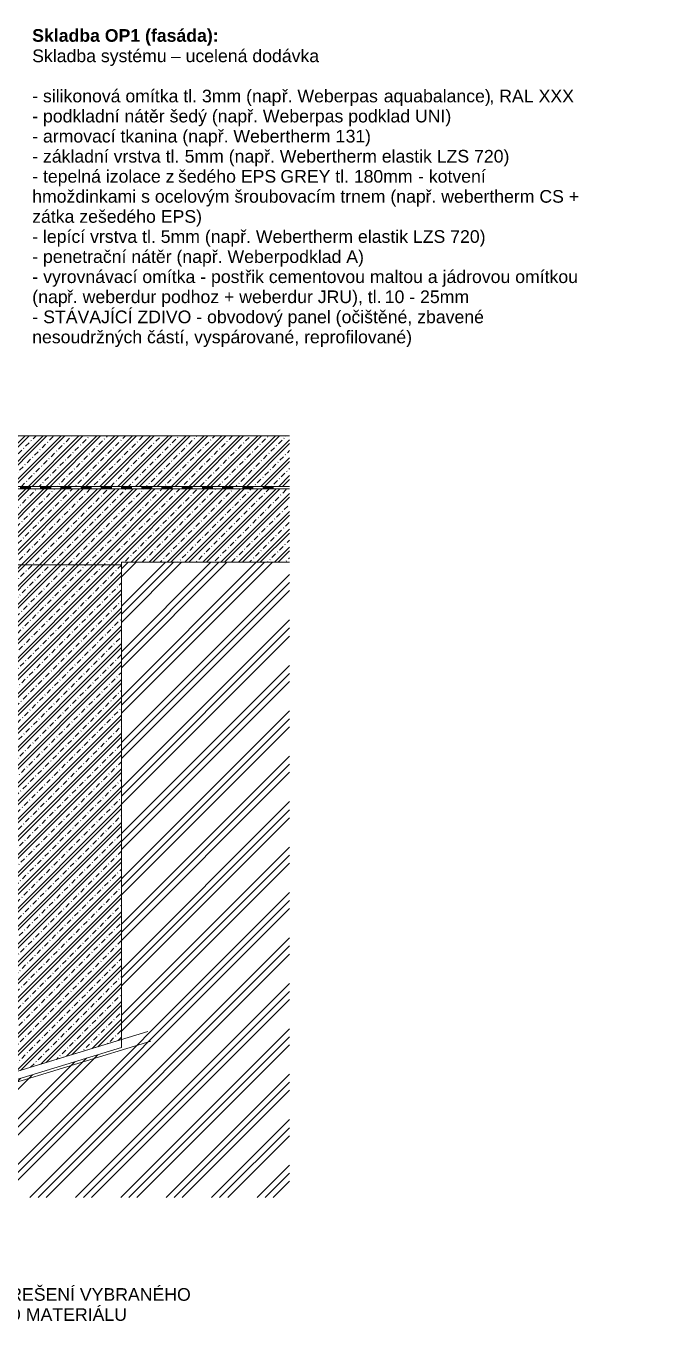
# Model space of a CAD drawing. Header units: millimetres. Extents: x 3130 to 6445, y 930 to 3528.
# Drawn here: x 5197 to 6445, y 930 to 3496 of the extents above; entities that cross this region are included whole.
import ezdxf

# ---------------------------------------------------------------- set-up
doc = ezdxf.new("R2010")
doc.units = ezdxf.units.MM
for name, color, linetype, lineweight in [('A-DETL-GENF', 92, 'Continuous', 18), ('A-DETL-THIN', 151, 'Continuous', 18), ('G-ANNO-TEXT', 231, 'Continuous', 9)]:
    doc.layers.add(name, color=color, linetype=linetype, lineweight=lineweight)
doc.styles.add('Arial', font='arial.ttf', dxfattribs={"height": 25})
doc.styles.add('Arial_B', font='arialbd.ttf', dxfattribs={"height": 25})
pattern_1 = [(45, (0, 0), (-17.67767, 17.67767), []), (45, (7.5, 0), (-17.67767, 17.67767), []), (45, (21.4, 0), (-17.67767, 17.67767), [10, -5, 1, -5])]

# ---------------------------------------------------------------- blocks, each defined once
blk = doc.blocks.new('BP_HYDROIZOLACE NOVÁ - Hydroizolace 1_2-1193752-Sokl - okapový chodník')
at = {"layer": 'A-DETL-GENF'}
for points in [[(0, 5), (0, 0), (20, 0), (20, 5)], [(40, 5), (40, 0), (60, 0), (60, 5)], [(80, 5), (80, 0), (100, 0), (100, 5)], [(120, 5), (120, 0), (140, 0), (140, 5)], [(160, 5), (160, 0), (180, 0), (180, 5)], [(200, 5), (200, 0), (220, 0), (220, 5)], [(240, 5), (240, 0), (260, 0), (260, 5)], [(280, 5), (280, 0), (300, 0), (300, 5)], [(320, 5), (320, 0), (340, 0), (340, 5)], [(360, 5), (360, 0), (380, 0), (380, 5)], [(400, 5), (400, 0), (420, 0), (420, 5)], [(440, 5), (440, 0), (460, 0), (460, 5)], [(480, 5), (480, 0), (500, 0), (500, 5)], [(520, 5), (520, 0), (540, 0), (540, 5)], [(560, 5), (560, 0), (580, 0), (580, 5)], [(600, 5), (600, 0), (620, 0), (620, 5)], [(640, 5), (640, 0), (660, 0), (660, 5)], [(680, 5), (680, 0), (700, 0), (700, 5)], [(720, 5), (720, 0), (740, 0), (740, 5)], [(760, 5), (760, 0), (780, 0), (780, 5)], [(800, 5), (800, 0), (820, 0), (820, 5)], [(840, 5), (840, 0), (860, 0), (860, 5)], [(880, 5), (880, 0), (900, 0), (900, 5)]]:
    blk.add_hatch(color=256, dxfattribs=at).paths.add_polyline_path(points)
for p, q in [((20, 5), (0, 5)), ((0, 5), (0, 0)), ((0, 0), (20, 0)), ((20, 5), (40, 5)), ((20, 0), (20, 5)), ((20, 0), (40, 0)), ((60, 5), (40, 5)), ((40, 5), (40, 0)), ((60, 5), (80, 5)), ((60, 0), (60, 5)), ((60, 0), (80, 0)), ((100, 5), (80, 5)), ((80, 5), (80, 0)), ((80, 0), (100, 0)), ((100, 5), (120, 5)), ((100, 0), (100, 5)), ((100, 0), (120, 0)), ((140, 5), (120, 5)), ((120, 5), (120, 0)), ((120, 0), (140, 0)), ((140, 5), (160, 5)), ((140, 0), (140, 5)), ((140, 0), (160, 0)), ((180, 5), (160, 5)), ((160, 5), (160, 0)), ((160, 0), (180, 0)), ((180, 5), (200, 5)), ((180, 0), (180, 5)), ((180, 0), (200, 0)), ((220, 5), (200, 5)), ((200, 5), (200, 0)), ((200, 0), (220, 0)), ((220, 5), (240, 5)), ((220, 0), (220, 5)), ((220, 0), (240, 0)), ((260, 5), (240, 5)), ((240, 5), (240, 0)), ((240, 0), (260, 0)), ((260, 5), (280, 5)), ((260, 0), (260, 5)), ((260, 0), (280, 0)), ((300, 5), (280, 5)), ((280, 5), (280, 0)), ((280, 0), (300, 0)), ((300, 5), (320, 5)), ((300, 0), (300, 5)), ((300, 0), (320, 0)), ((340, 5), (320, 5)), ((320, 5), (320, 0)), ((320, 0), (340, 0)), ((340, 5), (360, 5)), ((340, 0), (340, 5)), ((340, 0), (360, 0)), ((380, 5), (360, 5)), ((360, 5), (360, 0)), ((360, 0), (380, 0)), ((380, 5), (400, 5)), ((380, 0), (380, 5)), ((380, 0), (400, 0)), ((420, 5), (400, 5)), ((400, 5), (400, 0)), ((400, 0), (420, 0)), ((420, 5), (440, 5)), ((420, 0), (420, 5)), ((420, 0), (440, 0)), ((460, 5), (440, 5)), ((440, 5), (440, 0)), ((440, 0), (460, 0)), ((460, 5), (480, 5)), ((460, 0), (460, 5)), ((460, 0), (480, 0)), ((500, 5), (480, 5)), ((480, 5), (480, 0)), ((480, 0), (500, 0)), ((500, 5), (520, 5)), ((500, 0), (500, 5)), ((500, 0), (520, 0)), ((540, 5), (520, 5)), ((520, 5), (520, 0)), ((520, 0), (540, 0)), ((540, 5), (560, 5)), ((540, 0), (540, 5)), ((540, 0), (560, 0)), ((580, 5), (560, 5)), ((560, 5), (560, 0)), ((560, 0), (580, 0)), ((580, 5), (600, 5)), ((580, 0), (580, 5)), ((580, 0), (600, 0)), ((620, 5), (600, 5)), ((600, 5), (600, 0)), ((600, 0), (620, 0)), ((620, 5), (640, 5)), ((620, 0), (620, 5)), ((620, 0), (640, 0)), ((660, 5), (640, 5)), ((640, 5), (640, 0)), ((640, 0), (660, 0)), ((660, 5), (680, 5)), ((660, 0), (660, 5)), ((660, 0), (680, 0)), ((700, 5), (680, 5)), ((680, 5), (680, 0)), ((680, 0), (700, 0)), ((700, 5), (720, 5)), ((700, 0), (700, 5)), ((700, 0), (720, 0)), ((740, 5), (720, 5)), ((720, 5), (720, 0)), ((720, 0), (740, 0)), ((740, 5), (760, 5)), ((740, 0), (740, 5)), ((740, 0), (760, 0)), ((780, 5), (760, 5)), ((760, 5), (760, 0)), ((760, 0), (780, 0)), ((780, 5), (800, 5)), ((780, 0), (780, 5)), ((780, 0), (800, 0)), ((820, 5), (800, 5)), ((800, 5), (800, 0)), ((800, 0), (820, 0)), ((820, 5), (840, 5)), ((820, 0), (820, 5)), ((820, 0), (840, 0)), ((860, 5), (840, 5)), ((840, 5), (840, 0)), ((840, 0), (860, 0)), ((860, 5), (880, 5)), ((860, 0), (860, 5)), ((860, 0), (880, 0)), ((900, 5), (880, 5)), ((880, 5), (880, 0)), ((880, 0), (900, 0)), ((900, 5), (932.2, 5)), ((900, 0), (900, 5)), ((900, 0), (932.2, 0)), ((40, 0), (60, 0))]:
    blk.add_line(p, q, dxfattribs=at)

msp = doc.modelspace()

# ---------------------------------------------------------------- hatches: boundary and pattern name
at = {"layer": 'A-DETL-GENF'}
h = msp.add_hatch(dxfattribs=at)
h.set_pattern_fill('FP_1', style=0, pattern_type=2)
h.set_pattern_definition(pattern_1)
h.paths.add_polyline_path([(5526.3, 2585.9), (5718.5, 2585.9), (5718.5, 2685.9), (4986.3, 2685.9), (4986.3, 2585.9), (5506.3, 2585.9)])
h = msp.add_hatch(dxfattribs=at)
h.set_pattern_fill('FP_1', style=0, pattern_type=2)
h.set_pattern_definition(pattern_1)
h.paths.add_polyline_path([(4786.3, 2430.9), (5386.3, 2430.9), (5386.3, 2435.9), (5718.5, 2435.9), (5718.5, 2580.9), (4786.3, 2580.9), (4786.3, 2527.7), (4786.9, 2527.4), (4788.5, 2526.1), (4789.8, 2524.5), (4790.6, 2522.6), (4790.9, 2520.5), (4790.6, 2518.4), (4789.8, 2516.5), (4788.5, 2514.8), (4786.9, 2513.6), (4786.3, 2513.3), (4786.3, 2489.3)])
h.paths.add_polyline_path([(4881.7, 2512.5), (4879.6, 2512.8), (4877.7, 2513.6), (4876, 2514.8), (4874.8, 2516.5), (4874, 2518.4), (4873.7, 2520.5), (4874, 2522.6), (4874.8, 2524.5), (4876, 2526.1), (4877.7, 2527.4), (4879.6, 2528.2), (4881.7, 2528.5), (4883.8, 2528.2), (4885.7, 2527.4), (4887.4, 2526.1), (4888.6, 2524.5), (4889.4, 2522.6), (4889.7, 2520.5), (4889.4, 2518.4), (4888.6, 2516.5), (4887.4, 2514.8), (4885.7, 2513.6), (4883.8, 2512.8)])
h = msp.add_hatch(dxfattribs=at)
h.set_pattern_fill('FP_4', style=0, pattern_type=2)
h.set_pattern_definition([(45, (0, 0), (-44.9013, 44.9013), []), (45, (15.875, 0), (0, 89.80256), []), (45, (-15.875, 0), (0, 89.80256), [])])
h.paths.add_polyline_path([(5718.5, 1180.1), (5718.5, 2435.9), (5386.3, 2435.9), (5386.3, 1476.6), (4786.3, 1293.2), (4786.3, 1585.9), (4286.3, 1585.9), (4286.3, 2055.2), (3710, 2055.2), (3710, 2155.2), (3579.3, 2285.9), (3406.3, 2285.9), (3406.3, 1180.1), (5178.1, 1180.1)])
h.paths.add_polyline_path([(3863.3, 2197.6), (3865.3, 2199.9), (3863.3, 2201.9), (3863.3, 2201.3)])
h = msp.add_hatch(dxfattribs=at)
h.set_pattern_fill('FP_1', style=0, pattern_type=2)
h.set_pattern_definition(pattern_1)
h.paths.add_polyline_path([(4786.3, 1309.1), (5386.3, 1492.5), (5386.3, 2430.9), (4786.3, 2430.9), (4786.3, 1922.7), (4786.9, 1922.4), (4788.5, 1921.1), (4789.8, 1919.5), (4790.6, 1917.6), (4790.9, 1915.5), (4790.6, 1913.4), (4789.8, 1911.5), (4788.5, 1909.8), (4786.9, 1908.6), (4786.3, 1908.3), (4786.3, 1468.2)])
h.paths.add_polyline_path([(4881.7, 1907.5), (4879.6, 1907.8), (4877.7, 1908.6), (4876, 1909.8), (4874.8, 1911.5), (4874, 1913.4), (4873.7, 1915.5), (4874, 1917.6), (4874.8, 1919.5), (4876, 1921.1), (4877.7, 1922.4), (4879.6, 1923.2), (4881.7, 1923.5), (4883.8, 1923.2), (4885.7, 1922.4), (4887.4, 1921.1), (4888.6, 1919.5), (4889.4, 1917.6), (4889.7, 1915.5), (4889.4, 1913.4), (4888.6, 1911.5), (4887.4, 1909.8), (4885.7, 1908.6), (4883.8, 1907.8)])

# ---------------------------------------------------------------- linework, layer by layer
at = {"layer": 'A-DETL-THIN'}
for p, q in [((5718.5, 2685.9), (4986.3, 2685.9)), ((4786.3, 2430.9), (5386.3, 2430.9)), ((5718.5, 2435.9), (5386.3, 2435.9)), ((5386.3, 2435.9), (5386.3, 1476.6)), ((4740.4, 1295.1), (5438.5, 1508.5)), ((4746.2, 1275.9), (5444.3, 1489.4)), ((4786.3, 1309.1), (5386.3, 1492.5)), ((5386.3, 1476.6), (4786.3, 1293.2))]:
    msp.add_line(p, q, dxfattribs=at)

# ---------------------------------------------------------------- block references
at = {"layer": 'A-DETL-GENF'}
msp.add_blockref('BP_HYDROIZOLACE NOVÁ - Hydroizolace 1_2-1193752-Sokl - okapový chodník', (4786.3, 2580.9), dxfattribs=at)

# ---------------------------------------------------------------- texts
at = {"layer": 'G-ANNO-TEXT', "color": 7, "char_height": 25, "attachment_point": 1, "bg_fill": 3, "box_fill_scale": 1.25, "bg_fill_color": 256, "bg_fill_true_color": 13158600, "bg_fill_transparency": 0}
for s, insert, width, style in [('Skladba OP1 (fasáda):', (5209.7, 3489.8), 444.937, 'Arial_B'), ('- silikonová omítka tl. 3mm (nap', (5209.7, 3370.1), 598.059, 'Arial'), ('- FASÁDA JE UCELENÝ SYSTÉM DODÁVANÝ JAKO CELEK SE ZÁRUKOU OD DODAVATELE, PROVEDENÍ DLE TYPOVÝCH ŘEŠENÍ VYBRANÉHO ', (3136.5, 1001), 2899.704, 'Arial')]:
    msp.add_mtext(s, dxfattribs=dict(at, insert=insert, width=width, style=style))

# ---------------------------------------------------------------- next in the draw order: texts
at = {"layer": 'G-ANNO-TEXT', "color": 7, "char_height": 25, "attachment_point": 1, "style": 'Arial', "bg_fill": 3, "box_fill_scale": 1.25, "bg_fill_color": 256, "bg_fill_true_color": 13158600, "bg_fill_transparency": 0}
for s, insert, width in [('Skladba systému ', (5209.7, 3449.5), 332.7), ('ř. Weberpas ', (5703.2, 3370.1), 244.515), ('SYSTÉMU, DODÁVKA KOMPLETIZOVANÁ VČETNĚ SOUVISEJÍCÍCH KLEMPÍŘSKÝCH PRVKŮ, KOTEVNÍHO A SPOJOVACÍHO MATERIÁLU', (3136.5, 961.3), 2735.358)]:
    msp.add_mtext(s, dxfattribs=dict(at, insert=insert, width=width))

# ---------------------------------------------------------------- next in the draw order: texts
for s, insert, width in [('\\fArial|b0|i0|c238|p34|;–', (5484.2, 3449.5), 23.249), ('aquabalance)', (5904.9, 3370.1), 253.333)]:
    msp.add_mtext(s, dxfattribs=dict(at, insert=insert, width=width))

# ---------------------------------------------------------------- next in the draw order: texts
for s, insert, width in [(' ucelená dodávka ', (5503.4, 3449.5), 340.717), (', RAL ', (6113.9, 3370.1), 117.848)]:
    msp.add_mtext(s, dxfattribs=dict(at, insert=insert, width=width))

# ---------------------------------------------------------------- next in the draw order: texts
at = {"layer": 'G-ANNO-TEXT', "color": 7, "insert": (6211.2, 3370.1), "char_height": 25, "width": 84.177, "attachment_point": 1, "style": 'Arial', "bg_fill": 3, "box_fill_scale": 1.25, "bg_fill_color": 256, "bg_fill_true_color": 13158600, "bg_fill_transparency": 0}
msp.add_mtext('XXX', dxfattribs=at)

# ---------------------------------------------------------------- next in the draw order: texts
at = {"layer": 'G-ANNO-TEXT', "color": 7, "insert": (5209.7, 3330.4), "char_height": 25, "width": 1002.911, "attachment_point": 1, "style": 'Arial', "bg_fill": 3, "box_fill_scale": 1.25, "bg_fill_color": 256, "bg_fill_true_color": 13158600, "bg_fill_transparency": 0}
msp.add_mtext('- podkladní nátěr šedý (např. Weberpas podklad UNI)', dxfattribs=at)

# ---------------------------------------------------------------- next in the draw order: texts
at = {"layer": 'G-ANNO-TEXT', "color": 7, "insert": (5209.7, 3290.7), "char_height": 25, "width": 751.181, "attachment_point": 1, "style": 'Arial', "bg_fill": 3, "box_fill_scale": 1.25, "bg_fill_color": 256, "bg_fill_true_color": 13158600, "bg_fill_transparency": 0}
msp.add_mtext('- armovací tkanina (např. Webertherm 1', dxfattribs=at)

# ---------------------------------------------------------------- next in the draw order: texts
at = {"layer": 'G-ANNO-TEXT', "color": 7, "char_height": 25, "attachment_point": 1, "style": 'Arial', "bg_fill": 3, "box_fill_scale": 1.25, "bg_fill_color": 256, "bg_fill_true_color": 13158600, "bg_fill_transparency": 0}
for s, insert, width in [('31', (5829.5, 3290.7), 46.498), ('- základní vrstva tl. ', (5209.7, 3251), 365.569)]:
    msp.add_mtext(s, dxfattribs=dict(at, insert=insert, width=width))

# ---------------------------------------------------------------- next in the draw order: texts
for s, insert, width in [('\\fArial|b0|i0|c238|p34|;)', (5867.9, 3290.7), 14.43), ('\\fArial|b0|i0|c238|p34|;5', (5511.3, 3251), 23.249)]:
    msp.add_mtext(s, dxfattribs=dict(at, insert=insert, width=width))

# ---------------------------------------------------------------- next in the draw order: texts
at = {"layer": 'G-ANNO-TEXT', "color": 7, "insert": (5530.5, 3251), "char_height": 25, "width": 756.793, "attachment_point": 1, "style": 'Arial', "bg_fill": 3, "box_fill_scale": 1.25, "bg_fill_color": 256, "bg_fill_true_color": 13158600, "bg_fill_transparency": 0}
msp.add_mtext('mm (např. Webertherm elastik LZS 720)', dxfattribs=at)

# ---------------------------------------------------------------- next in the draw order: texts
at = {"layer": 'G-ANNO-TEXT', "color": 7, "insert": (5209.7, 3211.3), "char_height": 25, "width": 349.536, "attachment_point": 1, "style": 'Arial', "bg_fill": 3, "box_fill_scale": 1.25, "bg_fill_color": 256, "bg_fill_true_color": 13158600, "bg_fill_transparency": 0}
msp.add_mtext('- tepelná izolace z\xa0', dxfattribs=at)

# ---------------------------------------------------------------- next in the draw order: texts
at = {"layer": 'G-ANNO-TEXT', "color": 7, "insert": (5498.1, 3211.3), "char_height": 25, "width": 233.291, "attachment_point": 1, "style": 'Arial', "bg_fill": 3, "box_fill_scale": 1.25, "bg_fill_color": 256, "bg_fill_true_color": 13158600, "bg_fill_transparency": 0}
msp.add_mtext('šedého EPS', dxfattribs=at)

# ---------------------------------------------------------------- next in the draw order: texts
at = {"layer": 'G-ANNO-TEXT', "color": 7, "insert": (5690.6, 3211.3), "char_height": 25, "width": 12.025, "attachment_point": 1, "style": 'Arial', "bg_fill": 3, "box_fill_scale": 1.25, "bg_fill_color": 256, "bg_fill_true_color": 13158600, "bg_fill_transparency": 0}
msp.add_mtext('\\fArial|b0|i0|c238|p34|; ', dxfattribs=at)

# ---------------------------------------------------------------- next in the draw order: texts
at = {"layer": 'G-ANNO-TEXT', "color": 7, "insert": (5700.5, 3211.3), "char_height": 25, "width": 131.477, "attachment_point": 1, "style": 'Arial', "bg_fill": 3, "box_fill_scale": 1.25, "bg_fill_color": 256, "bg_fill_true_color": 13158600, "bg_fill_transparency": 0}
msp.add_mtext('GREY ', dxfattribs=at)

# ---------------------------------------------------------------- next in the draw order: texts
at = {"layer": 'G-ANNO-TEXT', "color": 7, "insert": (5809, 3211.3), "char_height": 25, "width": 68.143, "attachment_point": 1, "style": 'Arial', "bg_fill": 3, "box_fill_scale": 1.25, "bg_fill_color": 256, "bg_fill_true_color": 13158600, "bg_fill_transparency": 0}
msp.add_mtext('tl. 1', dxfattribs=at)

# ---------------------------------------------------------------- next in the draw order: texts
at = {"layer": 'G-ANNO-TEXT', "color": 7, "insert": (5865.2, 3211.3), "char_height": 25, "width": 23.249, "attachment_point": 1, "style": 'Arial', "bg_fill": 3, "box_fill_scale": 1.25, "bg_fill_color": 256, "bg_fill_true_color": 13158600, "bg_fill_transparency": 0}
msp.add_mtext('\\fArial|b0|i0|c238|p34|;8', dxfattribs=at)

# ---------------------------------------------------------------- next in the draw order: texts
at = {"layer": 'G-ANNO-TEXT', "color": 7, "insert": (5884.4, 3211.3), "char_height": 25, "width": 95.401, "attachment_point": 1, "style": 'Arial', "bg_fill": 3, "box_fill_scale": 1.25, "bg_fill_color": 256, "bg_fill_true_color": 13158600, "bg_fill_transparency": 0}
msp.add_mtext('0mm', dxfattribs=at)

# ---------------------------------------------------------------- next in the draw order: texts
at = {"layer": 'G-ANNO-TEXT', "color": 7, "insert": (5963.1, 3211.3), "char_height": 25, "width": 186.793, "attachment_point": 1, "style": 'Arial', "bg_fill": 3, "box_fill_scale": 1.25, "bg_fill_color": 256, "bg_fill_true_color": 13158600, "bg_fill_transparency": 0}
msp.add_mtext(' - kotvení ', dxfattribs=at)

# ---------------------------------------------------------------- next in the draw order: texts
at = {"layer": 'G-ANNO-TEXT', "color": 7, "insert": (5209.7, 3171.7), "char_height": 25, "width": 942.784, "attachment_point": 1, "style": 'Arial', "bg_fill": 3, "box_fill_scale": 1.25, "bg_fill_color": 256, "bg_fill_true_color": 13158600, "bg_fill_transparency": 0}
msp.add_mtext('hmoždinkami s ocelovým šroubovacím trnem (nap', dxfattribs=at)

# ---------------------------------------------------------------- next in the draw order: texts
at = {"layer": 'G-ANNO-TEXT', "color": 7, "char_height": 25, "attachment_point": 1, "style": 'Arial', "bg_fill": 3, "box_fill_scale": 1.25, "bg_fill_color": 256, "bg_fill_true_color": 13158600, "bg_fill_transparency": 0}
for s, insert, width in [('ř. webertherm CS + ', (5987.6, 3171.7), 378.396), ('zátka zešedého EPS)', (5209.7, 3132), 404.852)]:
    msp.add_mtext(s, dxfattribs=dict(at, insert=insert, width=width))

# ---------------------------------------------------------------- next in the draw order: texts
at = {"layer": 'G-ANNO-TEXT', "color": 7, "insert": (5209.7, 3092.3), "char_height": 25, "width": 1091.097, "attachment_point": 1, "style": 'Arial', "bg_fill": 3, "box_fill_scale": 1.25, "bg_fill_color": 256, "bg_fill_true_color": 13158600, "bg_fill_transparency": 0}
msp.add_mtext('- lepící vrstva tl. 5mm (např. Webertherm elastik LZS 720)', dxfattribs=at)

# ---------------------------------------------------------------- next in the draw order: texts
at = {"layer": 'G-ANNO-TEXT', "color": 7, "insert": (5209.7, 3052.6), "char_height": 25, "width": 792.869, "attachment_point": 1, "style": 'Arial', "bg_fill": 3, "box_fill_scale": 1.25, "bg_fill_color": 256, "bg_fill_true_color": 13158600, "bg_fill_transparency": 0}
msp.add_mtext('- penetrační nátěr (např. Weberpodklad A)', dxfattribs=at)

# ---------------------------------------------------------------- next in the draw order: texts
at = {"layer": 'G-ANNO-TEXT', "color": 7, "insert": (5209.7, 3012.9), "char_height": 25, "width": 26.456, "attachment_point": 1, "style": 'Arial', "bg_fill": 3, "box_fill_scale": 1.25, "bg_fill_color": 256, "bg_fill_true_color": 13158600, "bg_fill_transparency": 0}
msp.add_mtext('- ', dxfattribs=at)

# ---------------------------------------------------------------- next in the draw order: texts
at = {"layer": 'G-ANNO-TEXT', "color": 7, "insert": (5231.5, 3012.9), "char_height": 25, "width": 484.219, "attachment_point": 1, "style": 'Arial', "bg_fill": 3, "box_fill_scale": 1.25, "bg_fill_color": 256, "bg_fill_true_color": 13158600, "bg_fill_transparency": 0}
msp.add_mtext('vyrovnávací omítka - post', dxfattribs=at)

# ---------------------------------------------------------------- next in the draw order: texts
at = {"layer": 'G-ANNO-TEXT', "color": 7, "char_height": 25, "attachment_point": 1, "style": 'Arial', "bg_fill": 3, "box_fill_scale": 1.25, "bg_fill_color": 256, "bg_fill_true_color": 13158600, "bg_fill_transparency": 0}
for s, insert, width in [('řik cementovou maltou a jádrovou omítkou ', (5631.1, 3012.9), 808.101), ('\\fArial|b0|i0|c238|p34|;(', (5209.7, 2973.2), 14.43)]:
    msp.add_mtext(s, dxfattribs=dict(at, insert=insert, width=width))

# ---------------------------------------------------------------- next in the draw order: texts
at = {"layer": 'G-ANNO-TEXT', "color": 7, "insert": (5221.6, 2973.2), "char_height": 25, "width": 68.945, "attachment_point": 1, "style": 'Arial', "bg_fill": 3, "box_fill_scale": 1.25, "bg_fill_color": 256, "bg_fill_true_color": 13158600, "bg_fill_transparency": 0}
msp.add_mtext('nap', dxfattribs=at)

# ---------------------------------------------------------------- next in the draw order: texts
at = {"layer": 'G-ANNO-TEXT', "color": 7, "char_height": 25, "attachment_point": 1, "style": 'Arial', "bg_fill": 3, "box_fill_scale": 1.25, "bg_fill_color": 256, "bg_fill_true_color": 13158600, "bg_fill_transparency": 0}
for s, insert, width in [('ř. weberdur podhoz + weberdur JRU), tl. ', (5278.5, 2973.2), 761.603), ('- ', (5209.7, 2933.5), 26.456)]:
    msp.add_mtext(s, dxfattribs=dict(at, insert=insert, width=width))

# ---------------------------------------------------------------- next in the draw order: texts
at = {"layer": 'G-ANNO-TEXT', "color": 7, "insert": (5906.9, 2973.2), "char_height": 25, "width": 108.228, "attachment_point": 1, "style": 'Arial', "bg_fill": 3, "box_fill_scale": 1.25, "bg_fill_color": 256, "bg_fill_true_color": 13158600, "bg_fill_transparency": 0}
msp.add_mtext('10 - 2', dxfattribs=at)

# ---------------------------------------------------------------- next in the draw order: texts
at = {"layer": 'G-ANNO-TEXT', "color": 7, "char_height": 25, "attachment_point": 1, "style": 'Arial', "bg_fill": 3, "box_fill_scale": 1.25, "bg_fill_color": 256, "bg_fill_true_color": 13158600, "bg_fill_transparency": 0}
for s, insert, width in [('5mm', (5996.2, 2973.2), 95.401), ('STÁVAJÍCÍ ZDIVO - obvodový panel', (5231.5, 2933.5), 688.65)]:
    msp.add_mtext(s, dxfattribs=dict(at, insert=insert, width=width))

# ---------------------------------------------------------------- next in the draw order: texts
at = {"layer": 'G-ANNO-TEXT', "color": 7, "insert": (5799.7, 2933.5), "char_height": 25, "width": 12.025, "attachment_point": 1, "style": 'Arial', "bg_fill": 3, "box_fill_scale": 1.25, "bg_fill_color": 256, "bg_fill_true_color": 13158600, "bg_fill_transparency": 0}
msp.add_mtext('\\fArial|b0|i0|c238|p34|; ', dxfattribs=at)

# ---------------------------------------------------------------- next in the draw order: texts
at = {"layer": 'G-ANNO-TEXT', "color": 7, "insert": (5809.7, 2933.5), "char_height": 25, "width": 14.43, "attachment_point": 1, "style": 'Arial', "bg_fill": 3, "box_fill_scale": 1.25, "bg_fill_color": 256, "bg_fill_true_color": 13158600, "bg_fill_transparency": 0}
msp.add_mtext('\\fArial|b0|i0|c238|p34|;(', dxfattribs=at)

# ---------------------------------------------------------------- next in the draw order: texts
at = {"layer": 'G-ANNO-TEXT', "color": 7, "insert": (5821.6, 2933.5), "char_height": 25, "width": 350.337, "attachment_point": 1, "style": 'Arial', "bg_fill": 3, "box_fill_scale": 1.25, "bg_fill_color": 256, "bg_fill_true_color": 13158600, "bg_fill_transparency": 0}
msp.add_mtext('očištěné, zbavené ', dxfattribs=at)

# ---------------------------------------------------------------- next in the draw order: texts
at = {"layer": 'G-ANNO-TEXT', "color": 7, "insert": (5209.7, 2893.8), "char_height": 25, "width": 905.105, "attachment_point": 1, "style": 'Arial', "bg_fill": 3, "box_fill_scale": 1.25, "bg_fill_color": 256, "bg_fill_true_color": 13158600, "bg_fill_transparency": 0}
msp.add_mtext('nesoudržných částí, vyspárované, reprofilované)', dxfattribs=at)

doc.saveas('drawing.dxf')
